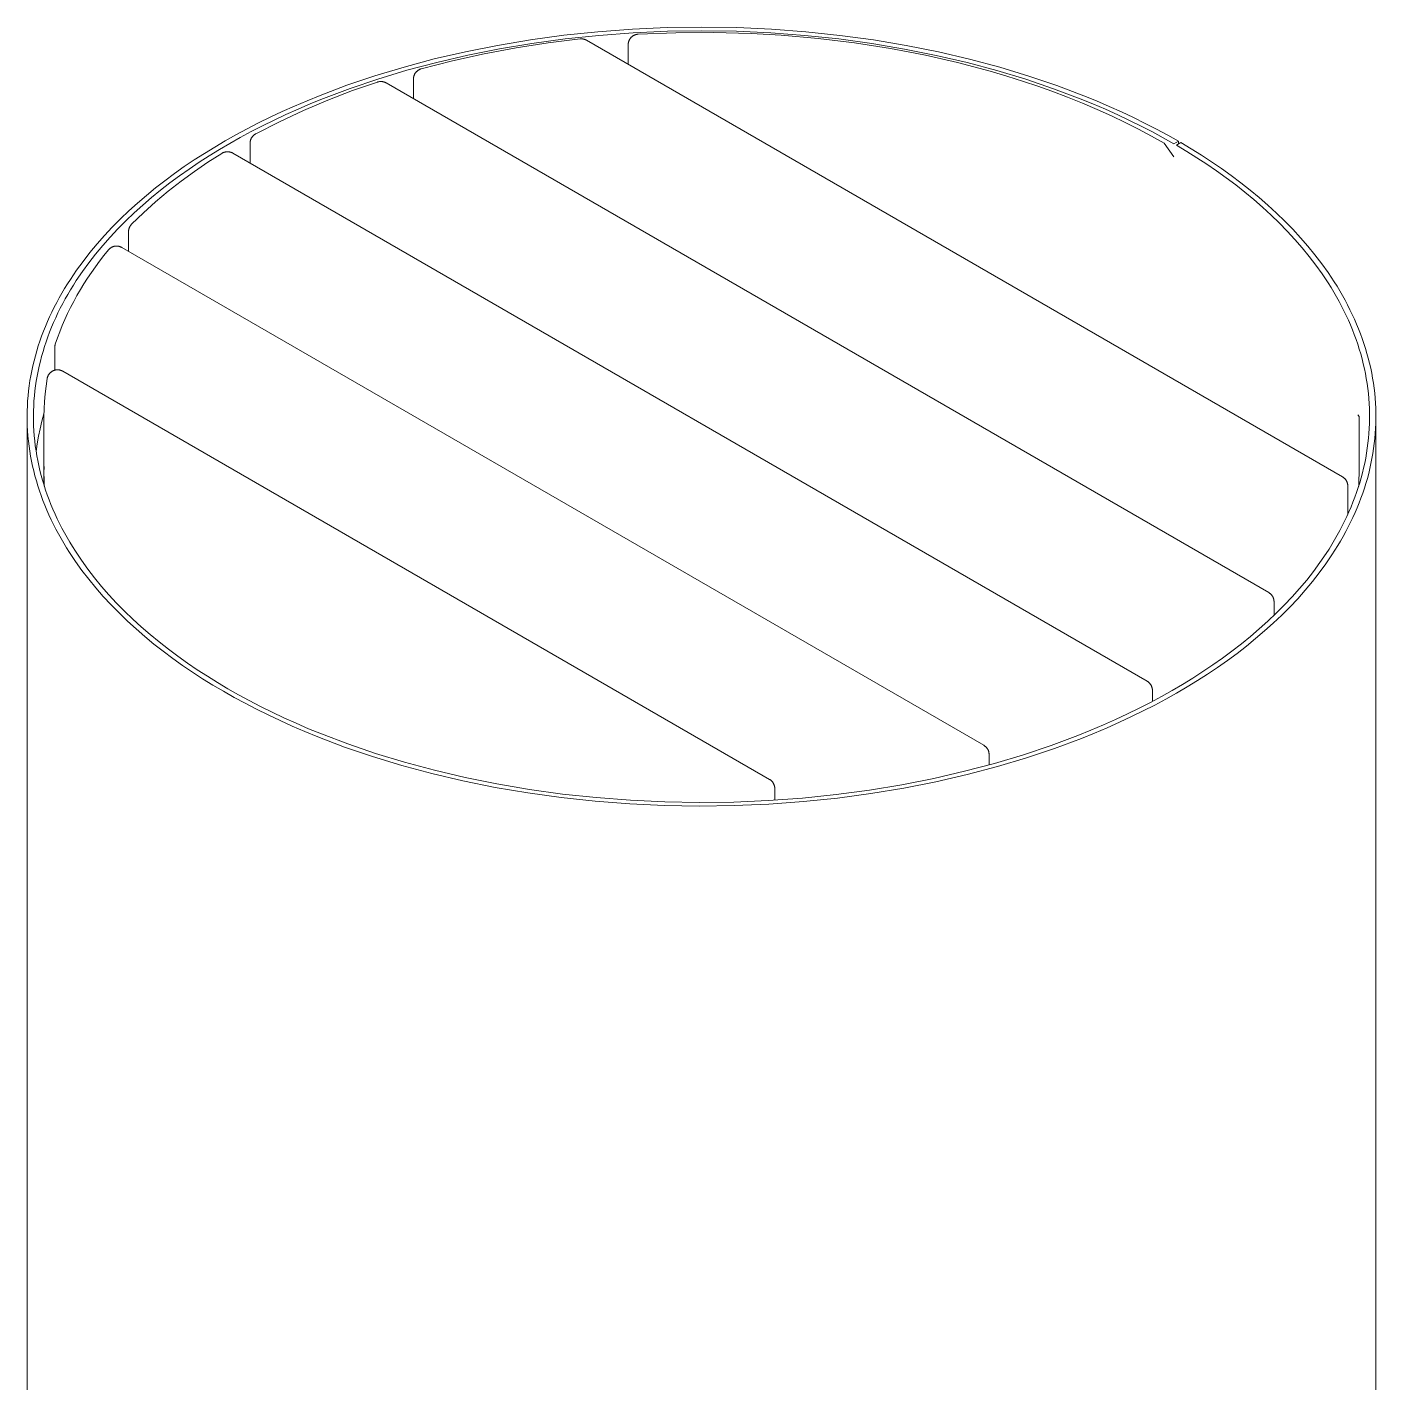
# Model space of a CAD drawing. Header units: millimetres. Extents: x 109 to 2437, y 94 to 1800.
# Drawn here: x 1797 to 2437, y 1115 to 1758 of the extents above; entities that cross this region are included whole.
import ezdxf

# ---------------------------------------------------------------- set-up
doc = ezdxf.new("R2010")
doc.units = ezdxf.units.MM
doc.layers.add('ZANO_R', color=7, linetype='Continuous', lineweight=0)

msp = doc.modelspace()

# ---------------------------------------------------------------- linework, layer by layer
at = {"layer": 'ZANO_R'}
for p, q in [((2051.4, 1754.05), (2067.55, 1755.75)), ((2067.55, 1755.75), (2083.9, 1756.97)), ((2083.9, 1756.97), (2100.38, 1757.7)), ((2084.21, 1755.24), (2100.53, 1755.97)), ((2100.38, 1757.7), (2116.92, 1757.94)), ((2100.53, 1755.97), (2116.92, 1756.21)), ((2116.92, 1757.94), (2133.46, 1757.69)), ((2116.92, 1756.21), (2133.3, 1755.96)), ((2133.3, 1755.96), (2149.62, 1755.22)), ((2133.46, 1757.69), (2149.93, 1756.94)), ((2149.93, 1756.94), (2166.28, 1755.71)), ((2166.28, 1755.71), (2182.42, 1754)), ((2004.71, 1746.26), (2019.92, 1749.29)), ((2019.92, 1749.29), (2035.51, 1751.89)), ((2020.83, 1747.64), (2036.27, 1750.22)), ((2028.72, 1748.08), (2043.91, 1750.44)), ((2035.51, 1751.89), (2051.4, 1754.05)), ((2036.27, 1750.22), (2052.01, 1752.36)), ((2043.91, 1750.44), (2059.16, 1752.32)), ((2052.01, 1752.36), (2068.01, 1754.04)), ((2059.16, 1752.32), (2059.33, 1752.34)), ((2059.33, 1752.34), (2059.49, 1752.35)), ((2059.49, 1752.35), (2059.66, 1752.35)), ((2059.66, 1752.35), (2059.83, 1752.35)), ((2059.83, 1752.35), (2059.99, 1752.35)), ((2059.99, 1752.35), (2060.16, 1752.33)), ((2060.16, 1752.33), (2060.33, 1752.31)), ((2060.33, 1752.31), (2060.49, 1752.29)), ((2060.49, 1752.29), (2060.65, 1752.26)), ((2060.65, 1752.26), (2060.82, 1752.23)), ((2060.82, 1752.23), (2060.98, 1752.19)), ((2060.98, 1752.19), (2061.14, 1752.14)), ((2061.14, 1752.14), (2061.3, 1752.09)), ((2061.3, 1752.09), (2061.45, 1752.04)), ((2061.45, 1752.04), (2061.61, 1751.98)), ((2061.61, 1751.98), (2061.76, 1751.91)), ((2061.76, 1751.91), (2061.91, 1751.84)), ((2061.91, 1751.84), (2062.06, 1751.76)), ((2062.06, 1751.76), (2062.21, 1751.68)), ((2062.21, 1751.68), (2420.87, 1544.61)), ((2068.01, 1754.04), (2084.21, 1755.24)), ((2081.93, 1749.77), (2081.94, 1749.94)), ((2081.93, 1749.6), (2081.93, 1749.77)), ((2081.93, 1740.3), (2081.93, 1749.6)), ((2081.94, 1749.94), (2081.95, 1750.11)), ((2081.95, 1750.11), (2081.97, 1750.27)), ((2081.97, 1750.27), (2082, 1750.44)), ((2082, 1750.44), (2082.03, 1750.61)), ((2082.03, 1750.61), (2082.07, 1750.77)), ((2082.07, 1750.77), (2082.11, 1750.93)), ((2082.11, 1750.93), (2082.16, 1751.1)), ((2082.16, 1751.1), (2082.21, 1751.26)), ((2082.21, 1751.26), (2082.27, 1751.42)), ((2082.27, 1751.42), (2082.33, 1751.57)), ((2082.33, 1751.57), (2082.4, 1751.73)), ((2082.4, 1751.73), (2082.48, 1751.88)), ((2082.48, 1751.88), (2082.56, 1752.03)), ((2082.56, 1752.03), (2082.64, 1752.17)), ((2082.64, 1752.17), (2082.73, 1752.32)), ((2082.73, 1752.32), (2082.82, 1752.46)), ((2082.82, 1752.46), (2082.92, 1752.59)), ((2082.92, 1752.59), (2083.03, 1752.73)), ((2083.03, 1752.73), (2083.13, 1752.86)), ((2083.13, 1752.86), (2083.25, 1752.98)), ((2083.25, 1752.98), (2083.36, 1753.11)), ((2083.36, 1753.11), (2083.48, 1753.22)), ((2083.48, 1753.22), (2083.61, 1753.34)), ((2083.61, 1753.34), (2083.74, 1753.45)), ((2083.74, 1753.45), (2083.87, 1753.55)), ((2083.87, 1753.55), (2084, 1753.65)), ((2084, 1753.65), (2084.14, 1753.75)), ((2084.14, 1753.75), (2084.28, 1753.84)), ((2084.28, 1753.84), (2084.43, 1753.93)), ((2084.43, 1753.93), (2084.57, 1754.01)), ((2084.57, 1754.01), (2084.72, 1754.09)), ((2084.72, 1754.09), (2084.87, 1754.16)), ((2084.87, 1754.16), (2085.03, 1754.22)), ((2085.03, 1754.22), (2085.18, 1754.28)), ((2085.18, 1754.28), (2085.34, 1754.34)), ((2085.34, 1754.34), (2085.5, 1754.39)), ((2085.5, 1754.39), (2085.66, 1754.44)), ((2085.66, 1754.44), (2085.82, 1754.48)), ((2085.82, 1754.48), (2085.98, 1754.51)), ((2085.98, 1754.51), (2086.15, 1754.54)), ((2086.15, 1754.54), (2086.31, 1754.56)), ((2086.31, 1754.56), (2086.48, 1754.58)), ((2086.48, 1754.58), (2086.65, 1754.59)), ((2086.65, 1754.59), (2104.5, 1755.3)), ((2104.5, 1755.3), (2122.39, 1755.41)), ((2122.39, 1755.41), (2140.28, 1754.92)), ((2140.28, 1754.92), (2154.55, 1754.1)), ((2149.62, 1755.22), (2165.81, 1754)), ((2154.55, 1754.1), (2172.04, 1752.56)), ((2165.81, 1754), (2181.81, 1752.31)), ((2172.04, 1752.56), (2189.29, 1750.46)), ((2181.81, 1752.31), (2197.55, 1750.16)), ((2182.42, 1754), (2198.32, 1751.83)), ((2189.29, 1750.46), (2206.31, 1747.79)), ((2197.55, 1750.16), (2212.98, 1747.56)), ((2198.32, 1751.83), (2213.89, 1749.21)), ((2213.89, 1749.21), (2229.1, 1746.17)), ((1975.57, 1739), (1989.91, 1742.82)), ((1989.91, 1742.82), (2004.71, 1746.26)), ((1991.1, 1741.23), (2005.76, 1744.63)), ((1998.61, 1741.92), (2013.62, 1745.24)), ((2005.76, 1744.63), (2020.83, 1747.64)), ((2013.62, 1745.24), (2028.72, 1748.08)), ((2206.31, 1747.79), (2214.7, 1746.26)), ((2212.98, 1747.56), (2228.05, 1744.55)), ((2214.7, 1746.26), (2223.07, 1744.57)), ((2223.07, 1744.57), (2238.12, 1741.14)), ((2228.05, 1744.55), (2242.7, 1741.13)), ((2229.1, 1746.17), (2243.89, 1742.72)), ((1961.74, 1734.83), (1975.57, 1739)), ((1963.19, 1733.32), (1976.9, 1737.45)), ((1976.9, 1737.45), (1991.1, 1741.23)), ((1981.04, 1736.3), (1981.14, 1736.43)), ((1981.14, 1736.43), (1981.25, 1736.56)), ((1981.25, 1736.56), (1981.36, 1736.69)), ((1981.36, 1736.69), (1981.48, 1736.81)), ((1981.48, 1736.81), (1981.6, 1736.93)), ((1981.6, 1736.93), (1981.72, 1737.04)), ((1981.72, 1737.04), (1981.85, 1737.15)), ((1981.85, 1737.15), (1981.98, 1737.26)), ((1981.98, 1737.26), (1982.12, 1737.36)), ((1982.12, 1737.36), (1982.25, 1737.46)), ((1982.25, 1737.46), (1982.4, 1737.55)), ((1982.4, 1737.55), (1982.54, 1737.64)), ((1982.54, 1737.64), (1982.68, 1737.71)), ((1982.68, 1737.71), (1982.82, 1737.79)), ((1982.82, 1737.79), (1982.97, 1737.86)), ((1982.97, 1737.86), (1983.11, 1737.92)), ((1983.11, 1737.92), (1983.26, 1737.98)), ((1983.26, 1737.98), (1983.41, 1738.03)), ((1983.41, 1738.03), (1983.57, 1738.08)), ((1983.57, 1738.08), (1983.72, 1738.13)), ((1983.72, 1738.13), (1998.61, 1741.92)), ((2238.12, 1741.14), (2245.9, 1739.15)), ((2242.7, 1741.13), (2256.89, 1737.34)), ((2243.89, 1742.72), (2258.22, 1738.89)), ((2245.9, 1739.15), (2253.65, 1737.03)), ((2253.65, 1737.03), (2261.61, 1734.68)), ((2256.89, 1737.34), (2270.59, 1733.2)), ((2258.22, 1738.89), (2272.04, 1734.71)), ((1935.7, 1725.54), (1948.44, 1730.33)), ((1948.44, 1730.33), (1961.74, 1734.83)), ((1950.01, 1728.86), (1963.19, 1733.32)), ((1951.13, 1727.8), (1963.03, 1731.9)), ((1963.03, 1731.9), (1963.19, 1731.95)), ((1963.19, 1731.95), (1963.35, 1731.99)), ((1963.35, 1731.99), (1963.52, 1732.03)), ((1963.52, 1732.03), (1963.68, 1732.06)), ((1963.68, 1732.06), (1963.85, 1732.09)), ((1963.85, 1732.09), (1964.01, 1732.11)), ((1964.01, 1732.11), (1964.18, 1732.13)), ((1964.18, 1732.13), (1964.35, 1732.14)), ((1964.35, 1732.14), (1964.52, 1732.15)), ((1964.52, 1732.15), (1964.69, 1732.15)), ((1964.69, 1732.15), (1964.86, 1732.14)), ((1964.86, 1732.14), (1965.02, 1732.13)), ((1965.02, 1732.13), (1965.19, 1732.11)), ((1965.19, 1732.11), (1965.36, 1732.09)), ((1965.36, 1732.09), (1965.52, 1732.06)), ((1965.52, 1732.06), (1965.69, 1732.03)), ((1965.69, 1732.03), (1965.85, 1731.99)), ((1965.85, 1731.99), (1966.01, 1731.94)), ((1966.01, 1731.94), (1966.17, 1731.89)), ((1966.17, 1731.89), (1966.33, 1731.84)), ((1966.33, 1731.84), (1966.49, 1731.77)), ((1966.49, 1731.77), (1966.64, 1731.71)), ((1966.64, 1731.71), (1966.8, 1731.64)), ((1966.8, 1731.64), (1966.95, 1731.56)), ((1966.95, 1731.56), (1967.09, 1731.48)), ((1967.09, 1731.48), (2385.87, 1489.7)), ((1980.04, 1733.48), (1980.05, 1733.64)), ((1980.04, 1733.31), (1980.04, 1733.48)), ((1980.04, 1724), (1980.04, 1733.31)), ((1980.05, 1733.64), (1980.07, 1733.81)), ((1980.07, 1733.81), (1980.09, 1733.98)), ((1980.09, 1733.98), (1980.11, 1734.15)), ((1980.11, 1734.15), (1980.14, 1734.31)), ((1980.14, 1734.31), (1980.18, 1734.48)), ((1980.18, 1734.48), (1980.22, 1734.64)), ((1980.22, 1734.64), (1980.27, 1734.8)), ((1980.27, 1734.8), (1980.32, 1734.96)), ((1980.32, 1734.96), (1980.38, 1735.12)), ((1980.38, 1735.12), (1980.45, 1735.28)), ((1980.45, 1735.28), (1980.52, 1735.43)), ((1980.52, 1735.43), (1980.59, 1735.58)), ((1980.59, 1735.58), (1980.67, 1735.73)), ((1980.67, 1735.73), (1980.75, 1735.88)), ((1980.75, 1735.88), (1980.84, 1736.02)), ((1980.84, 1736.02), (1980.94, 1736.16)), ((1980.94, 1736.16), (1981.04, 1736.3)), ((2261.61, 1734.68), (2269.52, 1732.18)), ((2269.52, 1732.18), (2276.27, 1729.91)), ((2270.59, 1733.2), (2283.76, 1728.74)), ((2272.04, 1734.71), (2285.34, 1730.21)), ((2285.34, 1730.21), (2298.07, 1725.41)), ((1929.54, 1723.04), (1935.7, 1725.54)), ((1931.3, 1721.64), (1937.39, 1724.11)), ((1937.39, 1724.11), (1950.01, 1728.86)), ((1939.38, 1723.29), (1951.13, 1727.8)), ((2276.27, 1729.91), (2282.99, 1727.52)), ((2282.99, 1727.52), (2290.3, 1724.75)), ((2283.76, 1728.74), (2296.37, 1723.98)), ((2290.3, 1724.75), (2297.55, 1721.84)), ((2296.37, 1723.98), (2302.45, 1721.5)), ((2298.07, 1725.41), (2304.21, 1722.9)), ((1911.99, 1715.19), (1917.69, 1717.86)), ((1916.39, 1713.05), (1927.8, 1718.37)), ((1917.69, 1717.86), (1923.54, 1720.48)), ((1919.55, 1716.51), (1925.35, 1719.1)), ((1923.54, 1720.48), (1929.54, 1723.04)), ((1925.35, 1719.1), (1931.3, 1721.64)), ((1927.8, 1718.37), (1939.38, 1723.29)), ((2297.55, 1721.84), (2304.41, 1718.92)), ((2302.45, 1721.5), (2308.4, 1718.96)), ((2304.21, 1722.9), (2310.21, 1720.34)), ((2304.41, 1718.92), (2311.2, 1715.85)), ((2308.4, 1718.96), (2314.19, 1716.36)), ((2310.21, 1720.34), (2316.06, 1717.71)), ((2316.06, 1717.71), (2321.75, 1715.03)), ((1901.05, 1709.68), (1906.44, 1712.46)), ((1903.07, 1708.4), (1908.41, 1711.15)), ((1905.18, 1707.34), (1916.39, 1713.05)), ((1906.44, 1712.46), (1911.99, 1715.19)), ((1908.41, 1711.15), (1913.91, 1713.85)), ((1913.91, 1713.85), (1919.55, 1716.51)), ((2311.2, 1715.85), (2317.66, 1712.77)), ((2314.19, 1716.36), (2319.83, 1713.7)), ((2317.66, 1712.77), (2324.04, 1709.55)), ((2319.83, 1713.7), (2325.32, 1710.99)), ((2321.75, 1715.03), (2327.29, 1712.3)), ((2325.32, 1710.99), (2330.65, 1708.24)), ((2327.29, 1712.3), (2332.68, 1709.52)), ((1890.73, 1704), (1895.81, 1706.86)), ((1892.85, 1702.77), (1897.88, 1705.61)), ((1895.81, 1706.86), (1901.05, 1709.68)), ((1897.88, 1705.61), (1903.07, 1708.4)), ((1902.68, 1704.1), (1902.73, 1704.27)), ((1902.73, 1704.27), (1902.77, 1704.43)), ((1902.77, 1704.43), (1902.83, 1704.59)), ((1902.83, 1704.59), (1902.89, 1704.75)), ((1902.89, 1704.75), (1902.95, 1704.9)), ((1902.95, 1704.9), (1903.02, 1705.06)), ((1903.02, 1705.06), (1903.09, 1705.21)), ((1903.09, 1705.21), (1903.17, 1705.36)), ((1903.17, 1705.36), (1903.26, 1705.5)), ((1903.26, 1705.5), (1903.35, 1705.65)), ((1903.35, 1705.65), (1903.44, 1705.79)), ((1903.44, 1705.79), (1903.54, 1705.92)), ((1903.54, 1705.92), (1903.64, 1706.06)), ((1903.64, 1706.06), (1903.75, 1706.19)), ((1903.75, 1706.19), (1903.86, 1706.31)), ((1903.86, 1706.31), (1903.98, 1706.44)), ((1903.98, 1706.44), (1904.1, 1706.56)), ((1904.1, 1706.56), (1904.22, 1706.67)), ((1904.22, 1706.67), (1904.35, 1706.78)), ((1904.35, 1706.78), (1904.48, 1706.89)), ((1904.48, 1706.89), (1904.62, 1706.99)), ((1904.62, 1706.99), (1904.76, 1707.08)), ((1904.76, 1707.08), (1904.9, 1707.17)), ((1904.9, 1707.17), (1905.04, 1707.26)), ((1905.04, 1707.26), (1905.18, 1707.34)), ((2324.04, 1709.55), (2330.2, 1706.27)), ((2330.2, 1706.27), (2336.29, 1702.85)), ((2330.65, 1708.24), (2335.83, 1705.44)), ((2332.68, 1709.52), (2337.91, 1706.69)), ((2335.83, 1705.44), (2340.86, 1702.6)), ((2337.91, 1706.69), (2342.98, 1703.83)), ((1876.04, 1694.95), (1880.86, 1698.06)), ((1880.86, 1698.06), (1885.76, 1701.07)), ((1882.54, 1693.9), (1889.14, 1698.07)), ((1883.07, 1696.89), (1887.93, 1699.87)), ((1885.76, 1701.07), (1890.73, 1704)), ((1887.93, 1699.87), (1892.85, 1702.77)), ((1889.14, 1698.07), (1889.27, 1698.16)), ((1889.27, 1698.16), (1889.42, 1698.24)), ((1889.42, 1698.24), (1889.57, 1698.31)), ((1889.57, 1698.31), (1889.72, 1698.39)), ((1889.72, 1698.39), (1889.88, 1698.45)), ((1889.88, 1698.45), (1890.03, 1698.51)), ((1890.03, 1698.51), (1890.19, 1698.57)), ((1890.19, 1698.57), (1890.35, 1698.62)), ((1890.35, 1698.62), (1890.52, 1698.67)), ((1890.52, 1698.67), (1890.68, 1698.7)), ((1890.68, 1698.7), (1890.85, 1698.74)), ((1890.85, 1698.74), (1891.01, 1698.77)), ((1891.01, 1698.77), (1891.18, 1698.79)), ((1891.18, 1698.79), (1891.35, 1698.81)), ((1891.35, 1698.81), (1891.52, 1698.82)), ((1891.52, 1698.82), (1891.69, 1698.82)), ((1891.69, 1698.82), (1891.86, 1698.82)), ((1891.86, 1698.82), (1892.02, 1698.82)), ((1892.02, 1698.82), (1892.19, 1698.81)), ((1892.19, 1698.81), (1892.36, 1698.79)), ((1892.36, 1698.79), (1892.53, 1698.77)), ((1892.53, 1698.77), (1892.69, 1698.74)), ((1892.69, 1698.74), (1892.86, 1698.7)), ((1892.86, 1698.7), (1893.02, 1698.67)), ((1893.02, 1698.67), (1893.19, 1698.62)), ((1893.19, 1698.62), (1893.35, 1698.57)), ((1893.35, 1698.57), (1893.51, 1698.51)), ((1893.51, 1698.51), (1893.66, 1698.45)), ((1893.66, 1698.45), (1893.82, 1698.39)), ((1893.82, 1698.39), (1893.97, 1698.31)), ((1893.97, 1698.31), (1894.12, 1698.24)), ((1894.12, 1698.24), (1894.27, 1698.16)), ((1894.27, 1698.16), (2328.16, 1447.65)), ((1902.54, 1702.93), (1902.55, 1703.1)), ((1902.54, 1693.38), (1902.54, 1702.93)), ((1902.55, 1703.1), (1902.56, 1703.27)), ((1902.56, 1703.27), (1902.57, 1703.44)), ((1902.57, 1703.44), (1902.59, 1703.61)), ((1902.59, 1703.61), (1902.62, 1703.77)), ((1902.62, 1703.77), (1902.65, 1703.94)), ((1902.65, 1703.94), (1902.68, 1704.1)), ((2336.29, 1702.85), (2340.86, 1696.44)), ((2340.86, 1702.6), (2342.98, 1703.83)), ((2344.16, 1703.14), (2342.03, 1701.92)), ((2342.03, 1701.92), (2346.92, 1699.01)), ((2342.98, 1703.83), (2342.98, 1702.47)), ((2344.16, 1703.14), (2349.1, 1700.2)), ((2346.92, 1699.01), (2351.74, 1696)), ((2349.1, 1700.2), (2353.97, 1697.16)), ((1866.65, 1688.47), (1871.3, 1691.76)), ((1871.3, 1691.76), (1876.04, 1694.95)), ((1873.6, 1690.64), (1878.29, 1693.81)), ((1876.1, 1689.5), (1882.54, 1693.9)), ((1878.29, 1693.81), (1883.07, 1696.89)), ((2351.74, 1696), (2356.48, 1692.91)), ((2353.97, 1697.16), (2358.75, 1694.04)), ((2356.48, 1692.91), (2361.14, 1689.72)), ((2358.75, 1694.04), (2363.46, 1690.83)), ((1857.64, 1681.64), (1862.09, 1685.1)), ((1862.09, 1685.1), (1866.65, 1688.47)), ((1864.48, 1684.05), (1868.99, 1687.39)), ((1868.99, 1687.39), (1873.6, 1690.64)), ((1869.8, 1684.89), (1876.1, 1689.5)), ((2361.14, 1689.72), (2365.71, 1686.45)), ((2363.46, 1690.83), (2368.07, 1687.52)), ((2365.71, 1686.45), (2370.19, 1683.09)), ((2368.07, 1687.52), (2372.59, 1684.13)), ((1853.3, 1678.09), (1857.64, 1681.64)), ((1855.77, 1677.11), (1860.07, 1680.62)), ((1857.69, 1675.04), (1863.66, 1680.06)), ((1860.07, 1680.62), (1864.48, 1684.05)), ((1863.66, 1680.06), (1869.8, 1684.89)), ((2370.19, 1683.09), (2374.56, 1679.65)), ((2372.59, 1684.13), (2377, 1680.66)), ((2374.56, 1679.65), (2378.82, 1676.12)), ((2377, 1680.66), (2381.3, 1677.1)), ((1844.96, 1670.75), (1849.07, 1674.46)), ((1847.51, 1669.84), (1851.58, 1673.52)), ((1849.07, 1674.46), (1853.3, 1678.09)), ((1851.58, 1673.52), (1855.77, 1677.11)), ((1851.89, 1669.82), (1857.69, 1675.04)), ((2378.82, 1676.12), (2382.97, 1672.51)), ((2381.3, 1677.1), (2385.49, 1673.45)), ((2382.97, 1672.51), (2386.99, 1668.82)), ((2385.49, 1673.45), (2389.55, 1669.72)), ((1837.14, 1663.08), (1840.99, 1666.96)), ((1839.76, 1662.24), (1843.57, 1666.08)), ((1840.99, 1666.96), (1844.96, 1670.75)), ((1843.57, 1666.08), (1847.51, 1669.84)), ((1846.27, 1664.4), (1851.89, 1669.82)), ((2386.99, 1668.82), (2390.89, 1665.04)), ((2389.55, 1669.72), (2393.49, 1665.91)), ((2393.49, 1665.91), (2397.29, 1662.03)), ((1833.44, 1659.13), (1837.14, 1663.08)), ((1836.09, 1658.33), (1839.76, 1662.24)), ((1844.83, 1661.06), (1844.84, 1661.23)), ((1844.83, 1660.89), (1844.83, 1661.06)), ((1844.83, 1651.58), (1844.83, 1660.89)), ((1844.84, 1661.23), (1844.85, 1661.39)), ((1844.85, 1661.39), (1844.87, 1661.56)), ((1844.87, 1661.56), (1844.9, 1661.73)), ((1844.9, 1661.73), (1844.93, 1661.9)), ((1844.93, 1661.9), (1844.97, 1662.06)), ((1844.97, 1662.06), (1845.01, 1662.23)), ((1845.01, 1662.23), (1845.06, 1662.39)), ((1845.06, 1662.39), (1845.11, 1662.55)), ((1845.11, 1662.55), (1845.17, 1662.71)), ((1845.17, 1662.71), (1845.23, 1662.86)), ((1845.23, 1662.86), (1845.3, 1663.02)), ((1845.3, 1663.02), (1845.38, 1663.17)), ((1845.38, 1663.17), (1845.46, 1663.32)), ((1845.46, 1663.32), (1845.54, 1663.47)), ((1845.54, 1663.47), (1845.63, 1663.61)), ((1845.63, 1663.61), (1845.73, 1663.75)), ((1845.73, 1663.75), (1845.83, 1663.89)), ((1845.83, 1663.89), (1845.93, 1664.02)), ((1845.93, 1664.02), (1846.04, 1664.15)), ((1846.04, 1664.15), (1846.15, 1664.28)), ((1846.15, 1664.28), (1846.27, 1664.4)), ((2390.89, 1665.04), (2394.66, 1661.19)), ((2394.66, 1661.19), (2398.28, 1657.26)), ((2397.29, 1662.03), (2400.95, 1658.06)), ((1826.48, 1651.01), (1829.88, 1655.11)), ((1829.2, 1650.28), (1832.57, 1654.34)), ((1829.88, 1655.11), (1833.44, 1659.13)), ((1832.57, 1654.34), (1836.09, 1658.33)), ((1835.74, 1652.73), (1835.87, 1652.84)), ((1835.87, 1652.84), (1835.99, 1652.95)), ((1835.99, 1652.95), (1836.12, 1653.05)), ((1836.12, 1653.05), (1836.25, 1653.15)), ((1836.25, 1653.15), (1836.38, 1653.24)), ((1836.38, 1653.24), (1836.52, 1653.33)), ((1836.52, 1653.33), (1836.66, 1653.41)), ((1836.66, 1653.41), (1836.81, 1653.49)), ((1836.81, 1653.49), (1836.96, 1653.57)), ((1836.96, 1653.57), (1837.11, 1653.64)), ((1837.11, 1653.64), (1837.27, 1653.71)), ((1837.27, 1653.71), (1837.42, 1653.77)), ((1837.42, 1653.77), (1837.58, 1653.83)), ((1837.58, 1653.83), (1837.74, 1653.88)), ((1837.74, 1653.88), (1837.91, 1653.92)), ((1837.91, 1653.92), (1838.07, 1653.96)), ((1838.07, 1653.96), (1838.24, 1654)), ((1838.24, 1654), (1838.4, 1654.02)), ((1838.4, 1654.02), (1838.57, 1654.05)), ((1838.57, 1654.05), (1838.74, 1654.06)), ((1838.74, 1654.06), (1838.91, 1654.08)), ((1838.91, 1654.08), (1839.08, 1654.08)), ((1839.08, 1654.08), (1839.24, 1654.08)), ((1839.24, 1654.08), (1839.41, 1654.08)), ((1839.41, 1654.08), (1839.58, 1654.06)), ((1839.58, 1654.06), (1839.75, 1654.05)), ((1839.75, 1654.05), (1839.92, 1654.02)), ((1839.92, 1654.02), (1840.08, 1654)), ((1840.08, 1654), (1840.25, 1653.96)), ((1840.25, 1653.96), (1840.41, 1653.92)), ((1840.41, 1653.92), (1840.58, 1653.88)), ((1840.58, 1653.88), (1840.74, 1653.83)), ((1840.74, 1653.83), (1840.9, 1653.77)), ((1840.9, 1653.77), (1841.05, 1653.71)), ((1841.05, 1653.71), (1841.21, 1653.64)), ((1841.21, 1653.64), (1841.36, 1653.57)), ((1841.36, 1653.57), (1841.51, 1653.49)), ((1841.51, 1653.49), (1841.66, 1653.41)), ((1841.66, 1653.41), (2250.66, 1417.28)), ((2398.28, 1657.26), (2401.76, 1653.26)), ((2400.95, 1658.06), (2404.46, 1654.02)), ((2401.76, 1653.26), (2405.08, 1649.19)), ((2404.46, 1654.02), (2407.81, 1649.91)), ((1820.15, 1642.6), (1823.23, 1646.84)), ((1823.23, 1646.84), (1826.48, 1651.01)), ((1825.99, 1646.15), (1829.2, 1650.28)), ((1829.16, 1644.3), (1831.13, 1646.98)), ((1831.13, 1646.98), (1833.18, 1649.63)), ((1833.18, 1649.63), (1835.3, 1652.26)), ((1835.3, 1652.26), (1835.4, 1652.38)), ((1835.4, 1652.38), (1835.51, 1652.5)), ((1835.51, 1652.5), (1835.63, 1652.62)), ((1835.63, 1652.62), (1835.74, 1652.73)), ((2405.08, 1649.19), (2408.25, 1645.05)), ((2407.81, 1649.91), (2411.01, 1645.73)), ((1817.24, 1638.3), (1820.15, 1642.6)), ((1820.05, 1637.69), (1822.93, 1641.95)), ((1822.93, 1641.95), (1825.99, 1646.15)), ((1825.42, 1638.9), (1827.25, 1641.61)), ((1827.25, 1641.61), (1829.16, 1644.3)), ((2408.25, 1645.05), (2411.26, 1640.84)), ((2411.01, 1645.73), (2414.04, 1641.48)), ((2411.26, 1640.84), (2414.09, 1636.57)), ((2414.04, 1641.48), (2416.91, 1637.17)), ((1813.2, 1631.74), (1814.51, 1633.94)), ((1814.51, 1633.94), (1815.85, 1636.13)), ((1815.85, 1636.13), (1817.24, 1638.3)), ((1817.34, 1633.38), (1818.67, 1635.54)), ((1818.67, 1635.54), (1820.05, 1637.69)), ((1821.98, 1633.43), (1823.67, 1636.18)), ((1823.67, 1636.18), (1825.42, 1638.9)), ((2414.09, 1636.57), (2415.44, 1634.41)), ((2415.44, 1634.41), (2416.75, 1632.24)), ((2416.91, 1637.17), (2418.27, 1634.99)), ((2418.27, 1634.99), (2419.59, 1632.8)), ((1809.58, 1625.06), (1810.74, 1627.3)), ((1810.74, 1627.3), (1811.95, 1629.53)), ((1811.95, 1629.53), (1813.2, 1631.74)), ((1813.61, 1626.79), (1814.81, 1629)), ((1814.81, 1629), (1816.05, 1631.19)), ((1816.05, 1631.19), (1817.34, 1633.38)), ((1817.33, 1624.99), (1818.81, 1627.84)), ((1818.81, 1627.84), (1820.37, 1630.67)), ((1820.37, 1630.67), (1821.98, 1633.43)), ((2416.75, 1632.24), (2418.02, 1630.06)), ((2418.02, 1630.06), (2419.24, 1627.86)), ((2419.24, 1627.86), (2420.41, 1625.65)), ((2419.59, 1632.8), (2420.87, 1630.6)), ((2420.87, 1630.6), (2422.1, 1628.38)), ((2422.1, 1628.38), (2423.28, 1626.14)), ((1807.4, 1620.54), (1808.46, 1622.8)), ((1808.46, 1622.8), (1809.58, 1625.06)), ((1810.3, 1620.09), (1811.35, 1622.34)), ((1811.35, 1622.34), (1812.46, 1624.57)), ((1812.46, 1624.57), (1813.61, 1626.79)), ((1814.61, 1619.26), (1815.93, 1622.13)), ((1815.93, 1622.13), (1817.33, 1624.99)), ((2420.41, 1625.65), (2421.53, 1623.42)), ((2421.53, 1623.42), (2422.61, 1621.18)), ((2422.61, 1621.18), (2423.65, 1618.94)), ((2423.28, 1626.14), (2424.42, 1623.9)), ((2424.42, 1623.9), (2425.51, 1621.64)), ((2425.51, 1621.64), (2426.55, 1619.37)), ((1804.49, 1613.68), (1805.41, 1615.97)), ((1805.41, 1615.97), (1806.38, 1618.26)), ((1806.38, 1618.26), (1807.4, 1620.54)), ((1807.41, 1613.3), (1808.33, 1615.57)), ((1808.33, 1615.57), (1809.29, 1617.84)), ((1809.29, 1617.84), (1810.3, 1620.09)), ((1812.18, 1613.42), (1813.35, 1616.35)), ((1813.35, 1616.35), (1814.61, 1619.26)), ((2423.65, 1618.94), (2424.63, 1616.68)), ((2424.63, 1616.68), (2425.56, 1614.41)), ((2425.56, 1614.41), (2426.45, 1612.13)), ((2426.55, 1619.37), (2427.54, 1617.09)), ((2427.54, 1617.09), (2428.49, 1614.8)), ((2428.49, 1614.8), (2429.38, 1612.49)), ((1802.02, 1606.72), (1802.79, 1609.05)), ((1802.79, 1609.05), (1803.61, 1611.37)), ((1803.61, 1611.37), (1804.49, 1613.68)), ((1804.97, 1606.41), (1805.74, 1608.71)), ((1805.74, 1608.71), (1806.55, 1611.01)), ((1806.55, 1611.01), (1807.41, 1613.3)), ((1810.08, 1607.53), (1811.09, 1610.48)), ((1811.09, 1610.48), (1812.18, 1613.42)), ((2426.45, 1612.13), (2427.29, 1609.84)), ((2427.29, 1609.84), (2428.08, 1607.54)), ((2429.38, 1612.49), (2430.23, 1610.18)), ((2430.23, 1610.18), (2431.02, 1607.86)), ((2431.02, 1607.86), (2431.77, 1605.53)), ((1800.02, 1599.7), (1800.64, 1602.05)), ((1800.64, 1602.05), (1801.3, 1604.39)), ((1801.3, 1604.39), (1802.02, 1606.72)), ((1802.99, 1599.45), (1803.6, 1601.78)), ((1803.6, 1601.78), (1804.26, 1604.1)), ((1804.26, 1604.1), (1804.97, 1606.41)), ((1809.83, 1606.13), (1809.84, 1606.29)), ((1809.83, 1605.97), (1809.83, 1606.13)), ((1809.83, 1595.2), (1809.83, 1605.97)), ((1809.84, 1606.29), (1809.85, 1606.45)), ((1809.85, 1606.45), (1809.87, 1606.61)), ((1809.87, 1606.61), (1809.89, 1606.76)), ((1809.89, 1606.76), (1809.92, 1606.92)), ((1809.92, 1606.92), (1809.95, 1607.07)), ((1809.95, 1607.07), (1809.99, 1607.23)), ((1809.99, 1607.23), (1810.03, 1607.38)), ((1810.03, 1607.38), (1810.08, 1607.53)), ((2428.08, 1607.54), (2428.81, 1605.23)), ((2428.81, 1605.23), (2429.5, 1602.92)), ((2429.5, 1602.92), (2430.13, 1600.59)), ((2431.77, 1605.53), (2432.46, 1603.2)), ((2432.46, 1603.2), (2433.1, 1600.85)), ((1798.48, 1592.61), (1798.94, 1594.98)), ((1798.94, 1594.98), (1799.45, 1597.34)), ((1799.45, 1597.34), (1800.02, 1599.7)), ((1801.92, 1594.78), (1802.43, 1597.12)), ((1802.43, 1597.12), (1802.99, 1599.45)), ((1808.8, 1594.79), (1808.95, 1594.87)), ((1808.95, 1594.87), (1809.11, 1594.94)), ((1809.11, 1594.94), (1809.26, 1595.01)), ((1809.26, 1595.01), (1809.42, 1595.07)), ((1809.42, 1595.07), (1809.58, 1595.13)), ((1809.58, 1595.13), (1809.74, 1595.18)), ((1809.74, 1595.18), (1809.9, 1595.22)), ((1809.9, 1595.22), (1810.07, 1595.26)), ((1810.07, 1595.26), (1810.23, 1595.3)), ((1810.23, 1595.3), (1810.4, 1595.33)), ((1810.4, 1595.33), (1810.57, 1595.35)), ((1810.57, 1595.35), (1810.73, 1595.36)), ((1810.73, 1595.36), (1810.9, 1595.38)), ((1810.9, 1595.38), (1811.07, 1595.38)), ((1811.07, 1595.38), (1811.24, 1595.38)), ((1811.24, 1595.38), (1811.41, 1595.38)), ((1811.41, 1595.38), (1811.58, 1595.36)), ((1811.58, 1595.36), (1811.75, 1595.35)), ((1811.75, 1595.35), (1811.91, 1595.33)), ((1811.91, 1595.33), (1812.08, 1595.3)), ((1812.08, 1595.3), (1812.24, 1595.26)), ((1812.24, 1595.26), (1812.41, 1595.22)), ((1812.41, 1595.22), (1812.57, 1595.18)), ((1812.57, 1595.18), (1812.73, 1595.13)), ((1812.73, 1595.13), (1812.89, 1595.07)), ((1812.89, 1595.07), (1813.05, 1595.01)), ((1813.05, 1595.01), (1813.21, 1594.94)), ((1813.21, 1594.94), (1813.36, 1594.87)), ((1813.36, 1594.87), (1813.51, 1594.79)), ((2430.13, 1600.59), (2430.72, 1598.26)), ((2430.72, 1598.26), (2431.25, 1595.93)), ((2431.25, 1595.93), (2431.73, 1593.59)), ((2433.1, 1600.85), (2433.69, 1598.5)), ((2433.69, 1598.5), (2434.23, 1596.14)), ((2434.23, 1596.14), (2434.71, 1593.78)), ((1797.72, 1587.86), (1798.07, 1590.24)), ((1798.07, 1590.24), (1798.48, 1592.61)), ((1800.71, 1587.73), (1801.06, 1590.08)), ((1801.06, 1590.08), (1801.46, 1592.43)), ((1801.46, 1592.43), (1801.92, 1594.78)), ((1805.68, 1587.63), (1806.23, 1591.22)), ((1806.23, 1591.22), (1806.26, 1591.38)), ((1806.26, 1591.38), (1806.29, 1591.55)), ((1806.29, 1591.55), (1806.34, 1591.71)), ((1806.34, 1591.71), (1806.38, 1591.87)), ((1806.38, 1591.87), (1806.44, 1592.03)), ((1806.44, 1592.03), (1806.49, 1592.19)), ((1806.49, 1592.19), (1806.56, 1592.35)), ((1806.56, 1592.35), (1806.63, 1592.5)), ((1806.63, 1592.5), (1806.7, 1592.66)), ((1806.7, 1592.66), (1806.78, 1592.8)), ((1806.78, 1592.8), (1806.87, 1592.95)), ((1806.87, 1592.95), (1806.96, 1593.1)), ((1806.96, 1593.1), (1807.05, 1593.24)), ((1807.05, 1593.24), (1807.15, 1593.37)), ((1807.15, 1593.37), (1807.25, 1593.51)), ((1807.25, 1593.51), (1807.36, 1593.64)), ((1807.36, 1593.64), (1807.47, 1593.76)), ((1807.47, 1593.76), (1807.59, 1593.89)), ((1807.59, 1593.89), (1807.71, 1594.01)), ((1807.71, 1594.01), (1807.83, 1594.12)), ((1807.83, 1594.12), (1807.96, 1594.23)), ((1807.96, 1594.23), (1808.09, 1594.34)), ((1808.09, 1594.34), (1808.23, 1594.44)), ((1808.23, 1594.44), (1808.37, 1594.53)), ((1808.37, 1594.53), (1808.51, 1594.63)), ((1808.51, 1594.63), (1808.66, 1594.71)), ((1808.66, 1594.71), (1808.8, 1594.79)), ((1813.51, 1594.79), (1813.66, 1594.71)), ((1813.66, 1594.71), (2148.99, 1401.11)), ((2431.73, 1593.59), (2432.16, 1591.24)), ((2432.16, 1591.24), (2432.54, 1588.89)), ((2432.54, 1588.89), (2432.86, 1586.53)), ((2434.71, 1593.78), (2435.15, 1591.41)), ((2435.15, 1591.41), (2435.53, 1589.04)), ((2435.53, 1589.04), (2435.86, 1586.66)), ((1796.97, 1580.72), (1797.17, 1583.1)), ((1797.17, 1583.1), (1797.42, 1585.48)), ((1797.42, 1585.48), (1797.72, 1587.86)), ((1799.97, 1580.65), (1800.16, 1583.01)), ((1800.16, 1583.01), (1800.41, 1585.37)), ((1800.41, 1585.37), (1800.71, 1587.73)), ((1804.95, 1580.43), (1805.26, 1584.04)), ((1805.26, 1584.04), (1805.68, 1587.63)), ((2432.86, 1586.53), (2433.14, 1584.17)), ((2433.14, 1584.17), (2433.36, 1581.81)), ((2435.86, 1586.66), (2436.13, 1584.28)), ((2436.13, 1584.28), (2436.35, 1581.89)), ((1796.71, 1573.55), (1796.74, 1575.94)), ((1796.74, 1575.94), (1796.83, 1578.33)), ((1796.83, 1578.33), (1796.97, 1580.72)), ((1799.71, 1573.55), (1799.74, 1575.92)), ((1799.74, 1575.92), (1799.83, 1578.28)), ((1799.83, 1578.28), (1799.97, 1580.65)), ((1804.71, 1573.19), (1804.77, 1576.81)), ((1804.77, 1576.81), (1804.95, 1580.43)), ((2433.36, 1581.81), (2433.52, 1579.45)), ((2433.52, 1579.45), (2433.64, 1577.08)), ((2433.64, 1577.08), (2433.7, 1574.72)), ((2436.35, 1581.89), (2436.52, 1579.51)), ((2436.52, 1579.51), (2436.64, 1577.12)), ((2436.64, 1577.12), (2436.7, 1574.73)), ((1796.73, 1571.16), (1796.71, 1573.55)), ((1796.71, 1573.19), (1796.71, 1038.38)), ((1796.8, 1568.77), (1796.73, 1571.16)), ((1799.73, 1571.18), (1799.71, 1573.55)), ((1799.8, 1568.82), (1799.73, 1571.18)), ((1802.88, 1567.47), (1803.74, 1571.01)), ((1803.74, 1571.01), (1804.72, 1574.53)), ((1804.71, 1546.24), (1804.71, 1573.19)), ((2428.1, 1574.04), (2428.71, 1573.19)), ((2428.71, 1573.19), (2428.71, 1546.24)), ((2433.66, 1569.98), (2433.56, 1567.62)), ((2433.7, 1572.35), (2433.66, 1569.98)), ((2433.7, 1574.72), (2433.7, 1572.35)), ((2436.66, 1569.95), (2436.56, 1567.57)), ((2436.7, 1572.34), (2436.66, 1569.95)), ((2436.7, 1574.73), (2436.7, 1572.34)), ((2436.71, 1573.19), (2436.71, 1038.38)), ((1796.93, 1566.39), (1796.8, 1568.77)), ((1797.1, 1564), (1796.93, 1566.39)), ((1797.34, 1561.62), (1797.1, 1564)), ((1799.92, 1566.45), (1799.8, 1568.82)), ((1800.1, 1564.09), (1799.92, 1566.45)), ((1800.33, 1561.73), (1800.1, 1564.09)), ((1801.5, 1560.31), (1802.13, 1563.9)), ((1802.13, 1563.9), (1802.88, 1567.47)), ((2433.21, 1562.89), (2432.95, 1560.53)), ((2433.41, 1565.25), (2433.21, 1562.89)), ((2433.56, 1567.62), (2433.41, 1565.25)), ((2436.2, 1562.79), (2435.94, 1560.41)), ((2436.41, 1565.18), (2436.2, 1562.79)), ((2436.56, 1567.57), (2436.41, 1565.18)), ((1797.62, 1559.24), (1797.34, 1561.62)), ((1797.96, 1556.86), (1797.62, 1559.24)), ((1798.35, 1554.49), (1797.96, 1556.86)), ((1800.61, 1559.37), (1800.33, 1561.73)), ((1800.95, 1557.01), (1800.61, 1559.37)), ((1801.34, 1554.66), (1800.95, 1557.01)), ((1801, 1556.7), (1801.5, 1560.31)), ((2432.64, 1558.17), (2432.28, 1555.82)), ((2432.95, 1560.53), (2432.64, 1558.17)), ((2435.63, 1558.03), (2435.26, 1555.66)), ((2435.94, 1560.41), (2435.63, 1558.03)), ((1798.8, 1552.12), (1798.35, 1554.49)), ((1799.29, 1549.76), (1798.8, 1552.12)), ((1801.78, 1552.32), (1801.34, 1554.66)), ((1802.27, 1549.98), (1801.78, 1552.32)), ((1802.81, 1547.64), (1802.27, 1549.98)), ((1804.61, 1547.52), (1804.71, 1550.93)), ((2431.4, 1551.13), (2430.88, 1548.79)), ((2431.86, 1553.47), (2431.4, 1551.13)), ((2432.28, 1555.82), (2431.86, 1553.47)), ((2434.37, 1550.92), (2433.85, 1548.56)), ((2434.85, 1553.28), (2434.37, 1550.92)), ((2435.26, 1555.66), (2434.85, 1553.28)), ((1799.84, 1547.4), (1799.29, 1549.76)), ((1800.44, 1545.05), (1799.84, 1547.4)), ((1801.09, 1542.7), (1800.44, 1545.05)), ((1803.41, 1545.31), (1802.81, 1547.64)), ((1804.05, 1542.99), (1803.41, 1545.31)), ((1804.6, 1546.18), (1804.6, 1543.73)), ((1804.6, 1543.73), (1804.63, 1541.05)), ((1804.62, 1544.1), (1804.61, 1547.52)), ((1804.74, 1540.69), (1804.62, 1544.1)), ((1804.71, 1546.4), (1804.76, 1549.47)), ((1804.75, 1543.33), (1804.71, 1546.4)), ((2420.87, 1544.61), (2421.01, 1544.52)), ((2421.01, 1544.52), (2421.16, 1544.43)), ((2421.16, 1544.43), (2421.29, 1544.33)), ((2421.29, 1544.33), (2421.43, 1544.23)), ((2421.43, 1544.23), (2421.56, 1544.13)), ((2421.56, 1544.13), (2421.69, 1544.02)), ((2421.69, 1544.02), (2421.81, 1543.9)), ((2421.81, 1543.9), (2421.93, 1543.78)), ((2421.93, 1543.78), (2422.05, 1543.66)), ((2422.05, 1543.66), (2422.16, 1543.54)), ((2422.16, 1543.54), (2422.27, 1543.41)), ((2428.71, 1546.25), (2428.67, 1543.25)), ((2429.69, 1544.13), (2429.01, 1541.81)), ((2430.31, 1546.45), (2429.69, 1544.13)), ((2430.88, 1548.79), (2430.31, 1546.45)), ((2432.65, 1543.85), (2431.97, 1541.51)), ((2433.28, 1546.2), (2432.65, 1543.85)), ((2433.85, 1548.56), (2433.28, 1546.2)), ((1801.8, 1540.37), (1801.09, 1542.7)), ((1802.55, 1538.04), (1801.8, 1540.37)), ((1803.36, 1535.72), (1802.55, 1538.04)), ((1804.75, 1540.68), (1804.05, 1542.99)), ((1804.88, 1540.26), (1804.75, 1543.33)), ((1805.5, 1538.37), (1804.75, 1540.68)), ((1806.3, 1536.07), (1805.5, 1538.37)), ((2422.27, 1543.41), (2422.37, 1543.27)), ((2422.37, 1543.27), (2422.47, 1543.13)), ((2422.47, 1543.13), (2422.57, 1542.99)), ((2422.57, 1542.99), (2422.66, 1542.85)), ((2422.66, 1542.85), (2422.74, 1542.71)), ((2422.74, 1542.71), (2422.82, 1542.56)), ((2422.82, 1542.56), (2422.9, 1542.4)), ((2422.9, 1542.4), (2422.96, 1542.25)), ((2422.96, 1542.25), (2423.03, 1542.09)), ((2423.03, 1542.09), (2423.09, 1541.94)), ((2423.09, 1541.94), (2423.14, 1541.78)), ((2423.14, 1541.78), (2423.19, 1541.61)), ((2423.19, 1541.61), (2423.23, 1541.45)), ((2423.23, 1541.45), (2423.27, 1541.28)), ((2423.27, 1541.28), (2423.3, 1541.12)), ((2423.3, 1541.12), (2423.32, 1540.95)), ((2423.32, 1540.95), (2423.34, 1540.78)), ((2423.34, 1540.78), (2423.36, 1540.62)), ((2423.36, 1540.62), (2423.37, 1540.45)), ((2423.37, 1540.45), (2423.37, 1540.28)), ((2423.37, 1540.28), (2423.37, 1526.83)), ((2427.52, 1537.19), (2426.69, 1534.9)), ((2428.29, 1539.5), (2427.52, 1537.19)), ((2429.01, 1541.81), (2428.29, 1539.5)), ((2428.67, 1543.25), (2428.54, 1540.26)), ((2428.54, 1540.28), (2428.55, 1540.51)), ((2431.24, 1539.18), (2430.46, 1536.85)), ((2431.97, 1541.51), (2431.24, 1539.18)), ((1804.21, 1533.41), (1803.36, 1535.72)), ((1805.12, 1531.11), (1804.21, 1533.41)), ((1806.07, 1528.82), (1805.12, 1531.11)), ((1807.14, 1533.78), (1806.3, 1536.07)), ((1808.04, 1531.5), (1807.14, 1533.78)), ((1808.99, 1529.24), (1808.04, 1531.5)), ((2425.82, 1532.61), (2424.9, 1530.34)), ((2426.69, 1534.9), (2425.82, 1532.61)), ((2428.75, 1532.23), (2427.81, 1529.93)), ((2429.63, 1534.54), (2428.75, 1532.23)), ((2430.46, 1536.85), (2429.63, 1534.54)), ((1807.08, 1526.54), (1806.07, 1528.82)), ((1808.13, 1524.27), (1807.08, 1526.54)), ((1809.23, 1522.02), (1808.13, 1524.27)), ((1809.98, 1526.98), (1808.99, 1529.24)), ((1811.02, 1524.73), (1809.98, 1526.98)), ((1812.11, 1522.5), (1811.02, 1524.73)), ((2422.91, 1525.82), (2421.84, 1523.58)), ((2423.93, 1528.07), (2422.91, 1525.82)), ((2424.9, 1530.34), (2423.93, 1528.07)), ((2425.8, 1525.37), (2424.73, 1523.11)), ((2426.83, 1527.65), (2425.8, 1525.37)), ((2427.81, 1529.93), (2426.83, 1527.65)), ((1810.37, 1519.77), (1809.23, 1522.02)), ((1811.57, 1517.54), (1810.37, 1519.77)), ((1813.25, 1520.27), (1812.11, 1522.5)), ((1814.43, 1518.06), (1813.25, 1520.27)), ((1815.66, 1515.87), (1814.43, 1518.06)), ((2419.56, 1519.13), (2418.36, 1516.92)), ((2420.72, 1521.35), (2419.56, 1519.13)), ((2421.84, 1523.58), (2420.72, 1521.35)), ((2422.43, 1518.62), (2421.21, 1516.39)), ((2423.6, 1520.86), (2422.43, 1518.62)), ((2424.73, 1523.11), (2423.6, 1520.86)), ((1812.81, 1515.32), (1811.57, 1517.54)), ((1814.09, 1513.12), (1812.81, 1515.32)), ((1815.43, 1510.93), (1814.09, 1513.12)), ((1816.93, 1513.68), (1815.66, 1515.87)), ((1818.25, 1511.51), (1816.93, 1513.68)), ((1819.61, 1509.36), (1818.25, 1511.51)), ((2415.8, 1512.55), (2414.46, 1510.39)), ((2417.1, 1514.73), (2415.8, 1512.55)), ((2418.36, 1516.92), (2417.1, 1514.73)), ((2418.63, 1511.98), (2417.28, 1509.79)), ((2419.94, 1514.18), (2418.63, 1511.98)), ((2421.21, 1516.39), (2419.94, 1514.18)), ((1816.8, 1508.75), (1815.43, 1510.93)), ((1819.68, 1504.45), (1816.8, 1508.75)), ((1822.47, 1505.09), (1819.61, 1509.36)), ((1825.49, 1500.89), (1822.47, 1505.09)), ((2413.07, 1508.24), (2410.17, 1503.98)), ((2415.88, 1507.62), (2412.95, 1503.33)), ((2414.46, 1510.39), (2413.07, 1508.24)), ((2417.28, 1509.79), (2415.88, 1507.62)), ((1822.74, 1500.21), (1819.68, 1504.45)), ((1825.95, 1496.03), (1822.74, 1500.21)), ((1828.68, 1496.75), (1825.49, 1500.89)), ((2407.1, 1499.79), (2403.87, 1495.67)), ((2409.85, 1499.1), (2406.58, 1494.93)), ((2410.17, 1503.98), (2407.1, 1499.79)), ((2412.95, 1503.33), (2409.85, 1499.1)), ((1829.33, 1491.92), (1825.95, 1496.03)), ((1832.02, 1492.68), (1828.68, 1496.75)), ((1835.52, 1488.69), (1832.02, 1492.68)), ((2403.87, 1495.67), (2400.48, 1491.61)), ((2406.58, 1494.93), (2403.16, 1490.84)), ((1832.86, 1487.89), (1829.33, 1491.92)), ((1836.53, 1483.93), (1832.86, 1487.89)), ((1839.16, 1484.77), (1835.52, 1488.69)), ((2385.87, 1489.7), (2386.02, 1489.61)), ((2386.02, 1489.61), (2386.16, 1489.52)), ((2386.16, 1489.52), (2386.3, 1489.42)), ((2386.3, 1489.42), (2386.43, 1489.32)), ((2386.43, 1489.32), (2386.57, 1489.21)), ((2386.57, 1489.21), (2386.69, 1489.1)), ((2386.69, 1489.1), (2386.82, 1488.99)), ((2386.82, 1488.99), (2386.94, 1488.87)), ((2386.94, 1488.87), (2387.05, 1488.75)), ((2387.05, 1488.75), (2387.17, 1488.62)), ((2387.17, 1488.62), (2387.27, 1488.49)), ((2387.27, 1488.49), (2387.38, 1488.36)), ((2387.38, 1488.36), (2387.48, 1488.22)), ((2387.48, 1488.22), (2387.57, 1488.08)), ((2387.57, 1488.08), (2387.66, 1487.94)), ((2387.66, 1487.94), (2387.75, 1487.79)), ((2387.75, 1487.79), (2387.82, 1487.64)), ((2387.82, 1487.64), (2387.9, 1487.49)), ((2387.9, 1487.49), (2387.97, 1487.34)), ((2387.97, 1487.34), (2388.03, 1487.18)), ((2388.03, 1487.18), (2388.09, 1487.02)), ((2388.09, 1487.02), (2388.14, 1486.86)), ((2388.14, 1486.86), (2388.19, 1486.7)), ((2388.19, 1486.7), (2388.23, 1486.54)), ((2388.23, 1486.54), (2388.27, 1486.37)), ((2388.27, 1486.37), (2388.3, 1486.21)), ((2388.3, 1486.21), (2388.33, 1486.04)), ((2388.33, 1486.04), (2388.35, 1485.87)), ((2388.35, 1485.87), (2388.36, 1485.7)), ((2388.36, 1485.7), (2388.37, 1485.53)), ((2396.93, 1487.63), (2393.25, 1483.72)), ((2399.59, 1486.82), (2395.86, 1482.87)), ((2400.48, 1491.61), (2396.93, 1487.63)), ((2403.16, 1490.84), (2399.59, 1486.82)), ((1840.35, 1480.05), (1836.53, 1483.93)), ((1842.94, 1480.92), (1839.16, 1484.77)), ((1844.3, 1476.24), (1840.35, 1480.05)), ((1846.86, 1477.15), (1842.94, 1480.92)), ((2389.42, 1479.89), (2385.46, 1476.13)), ((2388.37, 1485.53), (2388.37, 1485.37)), ((2388.37, 1485.37), (2388.37, 1478.87)), ((2393.25, 1483.72), (2389.42, 1479.89)), ((2395.86, 1482.87), (2392, 1479)), ((1848.38, 1472.52), (1844.3, 1476.24)), ((1850.9, 1473.46), (1846.86, 1477.15)), ((1855.06, 1469.86), (1850.9, 1473.46)), ((2385.46, 1476.13), (2381.38, 1472.46)), ((2388.01, 1475.22), (2383.88, 1471.51)), ((2392, 1479), (2388.01, 1475.22)), ((1852.59, 1468.88), (1848.38, 1472.52)), ((1856.91, 1465.33), (1852.59, 1468.88)), ((1859.34, 1466.34), (1855.06, 1469.86)), ((1863.73, 1462.9), (1859.34, 1466.34)), ((2377.18, 1468.87), (2372.86, 1465.37)), ((2379.64, 1467.89), (2375.28, 1464.35)), ((2381.38, 1472.46), (2377.18, 1468.87)), ((2383.88, 1471.51), (2379.64, 1467.89)), ((1861.34, 1461.86), (1856.91, 1465.33)), ((1865.87, 1458.47), (1861.34, 1461.86)), ((1868.22, 1459.55), (1863.73, 1462.9)), ((2368.43, 1461.95), (2363.9, 1458.61)), ((2370.81, 1460.89), (2366.24, 1457.53)), ((2372.86, 1465.37), (2368.43, 1461.95)), ((2375.28, 1464.35), (2370.81, 1460.89)), ((1870.49, 1455.18), (1865.87, 1458.47)), ((1872.8, 1456.29), (1868.22, 1459.55)), ((1875.21, 1451.97), (1870.49, 1455.18)), ((1877.48, 1453.11), (1872.8, 1456.29)), ((2359.28, 1455.37), (2354.57, 1452.21)), ((2361.58, 1454.25), (2356.82, 1451.06)), ((2363.9, 1458.61), (2359.28, 1455.37)), ((2366.24, 1457.53), (2361.58, 1454.25)), ((1880.01, 1448.86), (1875.21, 1451.97)), ((1882.23, 1450.02), (1877.48, 1453.11)), ((1884.89, 1445.83), (1880.01, 1448.86)), ((1887.07, 1447.02), (1882.23, 1450.02)), ((1891.97, 1444.11), (1887.07, 1447.02)), ((2328.16, 1447.65), (2328.3, 1447.56)), ((2328.3, 1447.56), (2328.44, 1447.47)), ((2328.44, 1447.47), (2328.58, 1447.38)), ((2328.58, 1447.38), (2328.72, 1447.28)), ((2328.72, 1447.28), (2328.85, 1447.17)), ((2328.85, 1447.17), (2328.98, 1447.06)), ((2328.98, 1447.06), (2329.1, 1446.95)), ((2349.78, 1449.14), (2344.92, 1446.16)), ((2351.99, 1447.96), (2347.08, 1444.96)), ((2354.57, 1452.21), (2349.78, 1449.14)), ((2356.82, 1451.06), (2351.99, 1447.96)), ((1889.84, 1442.89), (1884.89, 1445.83)), ((1894.9, 1440.02), (1889.84, 1442.89)), ((1896.98, 1441.27), (1891.97, 1444.11)), ((1902.15, 1438.46), (1896.98, 1441.27)), ((2329.1, 1446.95), (2329.22, 1446.83)), ((2329.22, 1446.83), (2329.34, 1446.7)), ((2329.34, 1446.7), (2329.45, 1446.58)), ((2329.45, 1446.58), (2329.56, 1446.45)), ((2329.56, 1446.45), (2329.66, 1446.31)), ((2329.66, 1446.31), (2329.76, 1446.18)), ((2329.76, 1446.18), (2329.85, 1446.04)), ((2329.85, 1446.04), (2329.94, 1445.89)), ((2329.94, 1445.89), (2330.03, 1445.75)), ((2330.03, 1445.75), (2330.11, 1445.6)), ((2330.11, 1445.6), (2330.18, 1445.45)), ((2330.18, 1445.45), (2330.25, 1445.29)), ((2330.25, 1445.29), (2330.31, 1445.14)), ((2330.31, 1445.14), (2330.37, 1444.98)), ((2330.37, 1444.98), (2330.43, 1444.82)), ((2330.43, 1444.82), (2330.47, 1444.66)), ((2330.47, 1444.66), (2330.52, 1444.49)), ((2330.52, 1444.49), (2330.55, 1444.33)), ((2330.55, 1444.33), (2330.58, 1444.16)), ((2330.58, 1444.16), (2330.61, 1443.99)), ((2330.61, 1443.99), (2330.63, 1443.83)), ((2330.63, 1443.83), (2330.64, 1443.66)), ((2330.64, 1443.66), (2330.65, 1443.49)), ((2330.65, 1443.49), (2330.66, 1443.32)), ((2330.66, 1443.32), (2330.66, 1438.14)), ((2339.98, 1443.27), (2334.93, 1440.44)), ((2342.09, 1442.04), (2337, 1439.18)), ((2344.92, 1446.16), (2339.98, 1443.27)), ((2347.08, 1444.96), (2342.09, 1442.04)), ((1900.12, 1437.19), (1894.9, 1440.02)), ((1905.5, 1434.4), (1900.12, 1437.19)), ((1907.48, 1435.7), (1902.15, 1438.46)), ((1911.02, 1431.66), (1905.5, 1434.4)), ((1912.95, 1432.98), (1907.48, 1435.7)), ((2324.38, 1434.91), (2318.87, 1432.22)), ((2329.73, 1437.65), (2324.38, 1434.91)), ((2331.75, 1436.37), (2326.34, 1433.6)), ((2334.93, 1440.44), (2329.73, 1437.65)), ((2337, 1439.18), (2331.75, 1436.37)), ((1916.71, 1428.97), (1911.02, 1431.66)), ((1918.58, 1430.32), (1912.95, 1432.98)), ((1922.54, 1426.33), (1916.71, 1428.97)), ((1924.36, 1427.71), (1918.58, 1430.32)), ((1930.29, 1425.16), (1924.36, 1427.71)), ((2313.21, 1429.57), (2307.4, 1426.99)), ((2315.07, 1428.22), (2309.21, 1425.6)), ((2318.87, 1432.22), (2313.21, 1429.57)), ((2320.78, 1430.88), (2315.07, 1428.22)), ((2326.34, 1433.6), (2320.78, 1430.88)), ((1928.53, 1423.76), (1922.54, 1426.33)), ((1934.66, 1421.25), (1928.53, 1423.76)), ((1936.37, 1422.67), (1930.29, 1425.16)), ((1947.37, 1416.43), (1934.66, 1421.25)), ((1948.96, 1417.9), (1936.37, 1422.67)), ((2295.34, 1421.99), (2282.7, 1417.26)), ((2301.44, 1424.46), (2295.34, 1421.99)), ((2303.19, 1423.05), (2297.03, 1420.56)), ((2307.4, 1426.99), (2301.44, 1424.46)), ((2309.21, 1425.6), (2303.19, 1423.05)), ((1960.64, 1411.9), (1947.37, 1416.43)), ((1962.1, 1413.41), (1948.96, 1417.9)), ((2250.66, 1417.28), (2250.8, 1417.19)), ((2250.8, 1417.19), (2250.95, 1417.1)), ((2250.95, 1417.1), (2251.08, 1417)), ((2251.08, 1417), (2251.22, 1416.9)), ((2251.22, 1416.9), (2251.35, 1416.79)), ((2251.35, 1416.79), (2251.48, 1416.68)), ((2251.48, 1416.68), (2251.6, 1416.57)), ((2251.6, 1416.57), (2251.72, 1416.45)), ((2251.72, 1416.45), (2251.84, 1416.33)), ((2251.84, 1416.33), (2251.95, 1416.2)), ((2251.95, 1416.2), (2252.06, 1416.07)), ((2252.06, 1416.07), (2252.16, 1415.94)), ((2252.16, 1415.94), (2252.26, 1415.8)), ((2252.26, 1415.8), (2252.36, 1415.66)), ((2252.36, 1415.66), (2252.45, 1415.52)), ((2252.45, 1415.52), (2252.53, 1415.37)), ((2252.53, 1415.37), (2252.61, 1415.22)), ((2252.61, 1415.22), (2252.68, 1415.07)), ((2252.68, 1415.07), (2252.75, 1414.92)), ((2252.75, 1414.92), (2252.82, 1414.76)), ((2282.7, 1417.26), (2269.5, 1412.83)), ((2284.27, 1415.79), (2270.94, 1411.31)), ((2297.03, 1420.56), (2284.27, 1415.79)), ((1974.45, 1407.7), (1960.64, 1411.9)), ((1975.78, 1409.25), (1962.1, 1413.41)), ((1989.96, 1405.44), (1975.78, 1409.25)), ((2255.77, 1408.72), (2241.55, 1404.96)), ((2252.82, 1414.76), (2252.88, 1414.6)), ((2252.88, 1414.6), (2252.93, 1414.44)), ((2252.93, 1414.44), (2252.98, 1414.28)), ((2252.98, 1414.28), (2253.02, 1414.12)), ((2253.02, 1414.12), (2253.06, 1413.95)), ((2253.06, 1413.95), (2253.09, 1413.79)), ((2253.09, 1413.79), (2253.11, 1413.62)), ((2253.11, 1413.62), (2253.13, 1413.45)), ((2253.13, 1413.45), (2253.15, 1413.28)), ((2253.15, 1413.28), (2253.16, 1413.12)), ((2253.16, 1413.12), (2253.16, 1412.95)), ((2253.16, 1412.95), (2253.16, 1407.99)), ((2269.5, 1412.83), (2255.77, 1408.72)), ((2270.94, 1411.31), (2257.09, 1407.16)), ((1988.76, 1403.85), (1974.45, 1407.7)), ((2003.53, 1400.38), (1988.76, 1403.85)), ((2004.59, 1402), (1989.96, 1405.44)), ((2019.65, 1398.96), (2004.59, 1402)), ((2241.55, 1404.96), (2226.88, 1401.58)), ((2242.73, 1403.37), (2227.92, 1399.95)), ((2257.09, 1407.16), (2242.73, 1403.37)), ((2018.73, 1397.31), (2003.53, 1400.38)), ((2034.29, 1394.67), (2018.73, 1397.31)), ((2035.06, 1396.34), (2019.65, 1398.96)), ((2050.8, 1394.17), (2035.06, 1396.34)), ((2148.99, 1401.11), (2149.13, 1401.02)), ((2149.13, 1401.02), (2149.28, 1400.93)), ((2149.28, 1400.93), (2149.41, 1400.83)), ((2149.41, 1400.83), (2149.55, 1400.73)), ((2149.55, 1400.73), (2149.68, 1400.63)), ((2149.68, 1400.63), (2149.81, 1400.52)), ((2149.81, 1400.52), (2149.93, 1400.4)), ((2149.93, 1400.4), (2150.05, 1400.28)), ((2150.05, 1400.28), (2150.17, 1400.16)), ((2150.17, 1400.16), (2150.28, 1400.04)), ((2150.28, 1400.04), (2150.39, 1399.91)), ((2150.39, 1399.91), (2150.49, 1399.77)), ((2150.49, 1399.77), (2150.59, 1399.63)), ((2150.59, 1399.63), (2150.69, 1399.49)), ((2150.69, 1399.49), (2150.78, 1399.35)), ((2150.78, 1399.35), (2150.86, 1399.2)), ((2150.86, 1399.2), (2150.94, 1399.06)), ((2150.94, 1399.06), (2151.01, 1398.9)), ((2151.01, 1398.9), (2151.08, 1398.75)), ((2151.08, 1398.75), (2151.15, 1398.59)), ((2151.15, 1398.59), (2151.21, 1398.44)), ((2151.21, 1398.44), (2151.26, 1398.28)), ((2151.26, 1398.28), (2151.31, 1398.11)), ((2151.31, 1398.11), (2151.35, 1397.95)), ((2151.35, 1397.95), (2151.39, 1397.78)), ((2151.39, 1397.78), (2151.42, 1397.62)), ((2151.42, 1397.62), (2151.44, 1397.45)), ((2151.44, 1397.45), (2151.46, 1397.28)), ((2151.46, 1397.28), (2151.48, 1397.12)), ((2151.48, 1397.12), (2151.49, 1396.95)), ((2151.49, 1396.95), (2151.49, 1396.78)), ((2151.49, 1396.78), (2151.49, 1391.27)), ((2196.35, 1396.04), (2180.59, 1393.92)), ((2211.79, 1398.6), (2196.35, 1396.04)), ((2212.69, 1396.94), (2197.1, 1394.36)), ((2226.88, 1401.58), (2211.79, 1398.6)), ((2227.92, 1399.95), (2212.69, 1396.94)), ((2050.17, 1392.47), (2034.29, 1394.67)), ((2066.31, 1390.74), (2050.17, 1392.47)), ((2066.78, 1392.45), (2050.8, 1394.17)), ((2082.65, 1389.49), (2066.31, 1390.74)), ((2082.97, 1391.21), (2066.78, 1392.45)), ((2099.12, 1388.72), (2082.65, 1389.49)), ((2099.29, 1390.45), (2082.97, 1391.21)), ((2115.67, 1390.17), (2099.29, 1390.45)), ((2132.06, 1390.38), (2115.67, 1390.17)), ((2148.38, 1391.08), (2132.06, 1390.38)), ((2148.68, 1389.36), (2132.2, 1388.65)), ((2164.58, 1392.27), (2148.38, 1391.08)), ((2165.04, 1390.56), (2148.68, 1389.36)), ((2180.59, 1393.92), (2164.58, 1392.27)), ((2181.19, 1392.23), (2165.04, 1390.56)), ((2197.1, 1394.36), (2181.19, 1392.23)), ((2115.66, 1388.44), (2099.12, 1388.72)), ((2132.2, 1388.65), (2115.66, 1388.44))]:
    msp.add_line(p, q, dxfattribs=at)

doc.saveas('drawing.dxf')
